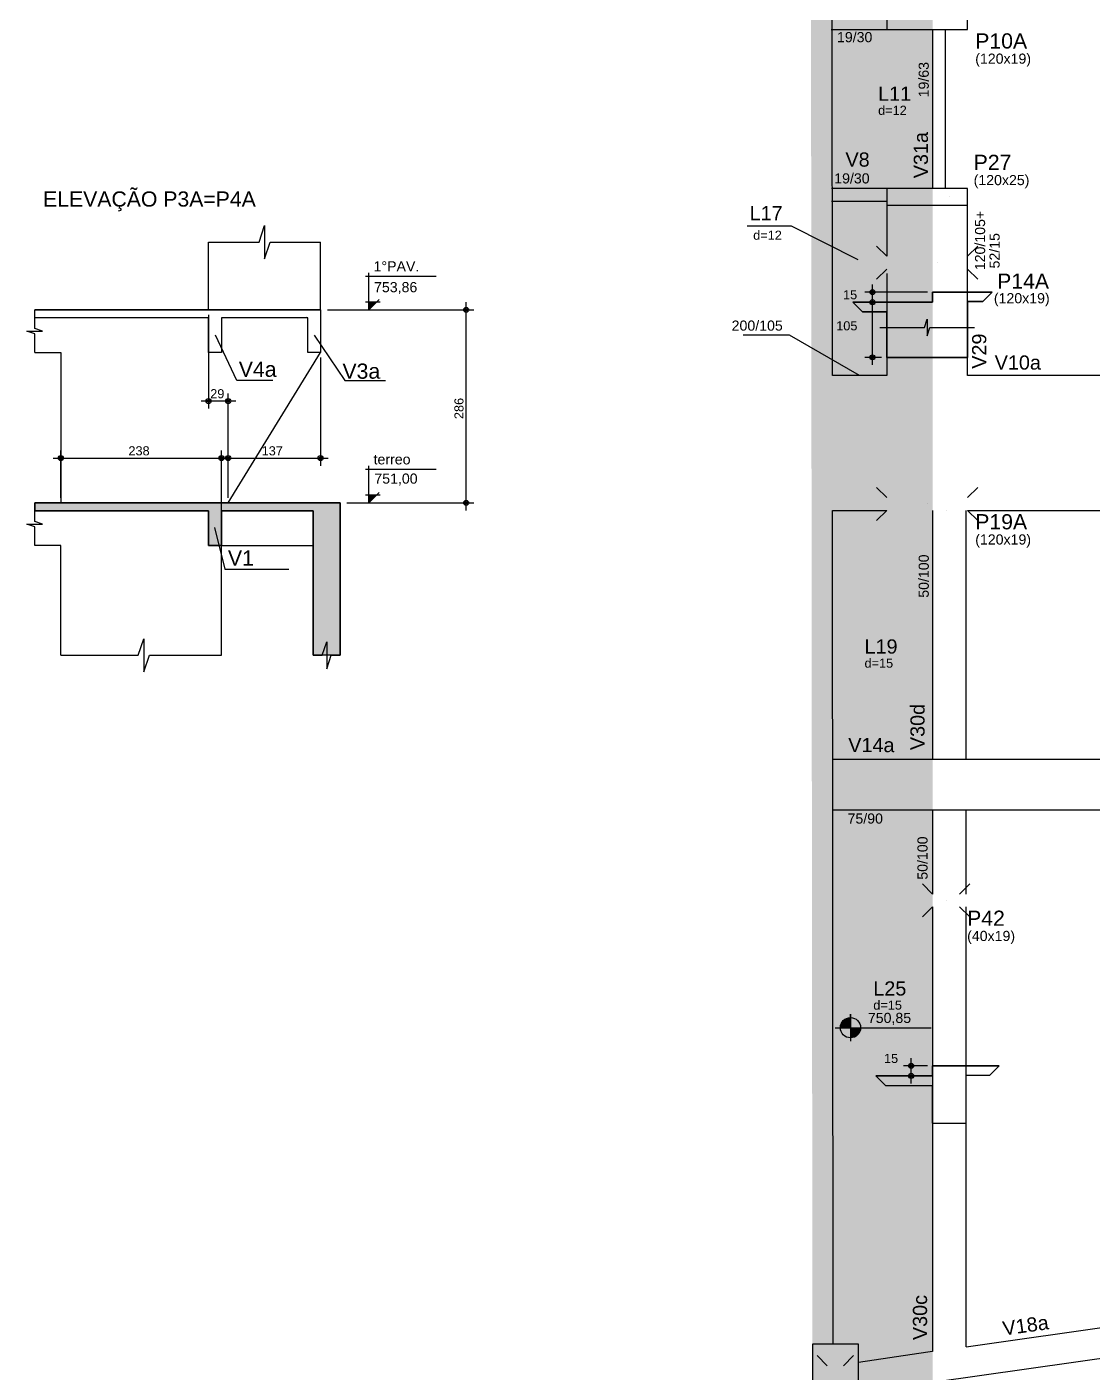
# Model space of a CAD drawing. Header units: millimetres. Extents: x 11071 to 20686, y 1651 to 7234.
# Drawn here: x 11071 to 12652, y 3959 to 5953 of the extents above; entities that cross this region are included whole.
import ezdxf

# ---------------------------------------------------------------- set-up
doc = ezdxf.new("R2010")
doc.units = ezdxf.units.MM
for name, color, linetype in [('1', 4, 'Continuous'), ('10', 13, 'Continuous'), ('11', 22, 'Continuous'), ('12', 3, 'Continuous'), ('13', 76, 'Continuous'), ('133', 176, 'Continuous'), ('18', 9, 'Continuous'), ('242', 3, 'Continuous'), ('26', 1, 'Continuous'), ('27', 10, 'Continuous'), ('3', 2, 'Continuous'), ('30', 15, 'Continuous'), ('32', 4, 'Continuous'), ('4', 1, 'Continuous'), ('6', 6, 'Continuous'), ('8', 5, 'Continuous'), ('9', 3, 'Continuous')]:
    doc.layers.add(name, color=color, linetype=linetype)
doc.styles.get("Standard").update_dxf_attribs({"font": 'arial.ttf'})

# ---------------------------------------------------------------- blocks, each defined once
blk = doc.blocks.new('LINCOR', base_point=(3.340557, 0.831553))
blk.add_lwpolyline([(3.340557, 0.831553), (3.673891, 0.831553), (3.840557, 1.331553), (3.840557, 0.331553), (4.007224, 0.831553), (4.340557, 0.831553)])

msp = doc.modelspace()

# ---------------------------------------------------------------- linework, layer by layer
for p, q in [((11578.19, 5534.24), (11578.19, 5589.24)), ((11573.19, 5584.24), (11678.3, 5584.24)), ((11573.19, 5546.24), (11595.19, 5546.24)), ((11578.19, 5534.24), (11593.62, 5549.68)), ((11516.84, 5534.24), (11578.19, 5534.24)), ((11573.19, 5298.24), (11678.3, 5298.24)), ((11578.19, 5248.24), (11578.19, 5303.24)), ((11545.92, 5248.24), (11578.19, 5248.24)), ((11573.19, 5260.24), (11595.19, 5260.24)), ((11578.19, 5248.24), (11593.62, 5263.68)), ((12292.18, 4485.48), (12292.18, 4490.48)), ((12292.18, 4490.48), (12292.18, 4450.48)), ((12269.68, 4470.48), (12411.59, 4470.48))]:
    msp.add_line(p, q)
for points in [[(11340.84, 5634.41), (11415.63, 5634.41), (11423.84, 5659.04), (11423.84, 5609.77), (11432.05, 5634.41), (11506.84, 5634.41)], [(11082.99, 5471.24), (11082.99, 5498.91), (11071.49, 5502.74), (11094.49, 5502.74), (11082.99, 5506.57), (11082.99, 5534.24)], [(12335.9, 5508.04), (12401.8, 5508.04), (12405.9, 5520.33), (12405.9, 5495.75), (12410, 5508.04), (12475.9, 5508.04)], [(11082.99, 5185.24), (11082.99, 5212.91), (11071.49, 5216.74), (11094.49, 5216.74), (11082.99, 5220.57), (11082.99, 5248.24)], [(11121.84, 5022.31), (11236.63, 5022.31), (11244.84, 5046.95), (11244.84, 4997.68), (11253.05, 5022.31), (11359.84, 5022.31)]]:
    msp.add_lwpolyline(points)
msp.add_circle((12292.18, 4470.48), 15)
at = {"layer": '1'}
for p, q in [((12265.67, 5437.09), (12263.91, 6669.22)), ((11340.84, 5534.24), (11340.84, 5634.41)), ((11506.84, 5534.24), (11506.84, 5634.41)), ((11082.99, 5471.24), (11121.84, 5471.24)), ((11121.84, 5471.24), (11121.84, 5248.24)), ((11369.84, 5248.24), (11506.84, 5471.24)), ((12345.9, 5437.09), (12265.67, 5437.09)), ((12266.41, 4001.59), (12265.7, 5237.09)), ((12265.7, 5237.09), (12345.9, 5237.09)), ((11121.84, 5185.24), (11082.99, 5185.24)), ((11121.84, 5022.31), (11121.84, 5185.24)), ((11359.84, 5022.31), (11359.84, 5185.24)), ((11359.84, 5185.24), (11495.92, 5185.24)), ((12463.9, 3997.75), (12463.9, 4649.59)), ((12463.9, 3997.75), (12825.4, 4048.98)), ((12413.9, 3945.22), (12825.4, 4003.53))]:
    msp.add_line(p, q, dxfattribs=at)
for points in [[(12263.74, 5949.59), (12345.9, 5949.59)], [(12413.9, 5949.59), (12413.9, 5714.09)], [(12432.9, 5714.09), (12432.9, 5949.59)], [(12345.9, 5714.09), (12264.1, 5714.09)], [(12264.12, 5695.09), (12345.9, 5695.09)], [(12345.9, 5689.09), (12345.9, 5613.59)], [(12465.9, 5597.59), (12465.9, 5689.09)], [(12345.9, 5588.09), (12345.9, 5437.09)], [(12465.9, 5437.09), (12465.9, 5597.59)], [(12979.9, 5437.09), (12465.9, 5437.09)], [(12413.9, 5237.09), (12413.9, 4868.09)], [(12433.9, 5237.09), (12433.9, 5237.09)], [(12463.9, 4868.09), (12463.9, 5237.09)], [(12465.9, 5237.09), (12955.9, 5237.09)], [(12413.9, 4868.09), (12265.91, 4868.09)], [(12981.4, 4868.09), (12413.9, 4868.09)], [(12265.96, 4793.09), (12413.9, 4793.09)], [(12413.9, 4793.09), (12981.4, 4793.09)], [(12413.9, 4793.09), (12413.9, 4668.59)], [(12463.9, 4668.59), (12463.9, 4793.09)], [(12413.9, 4649.59), (12413.9, 3990.67)], [(12407.07, 3989.7), (12303.9, 3974.37)], [(12413.9, 3990.67), (12407.07, 3989.7)]]:
    msp.add_lwpolyline(points, dxfattribs=at)
at = {"layer": '133'}
for points in [[(12267.4, 2589.81), (12413.9, 6700.17), (12232.94, 6700.17)], [(12267.4, 2589.81), (12232.94, 6700.17), (12237.34, 2577.4)], [(12267.4, 2589.81), (12413.9, 2541.51), (12413.9, 6700.17)]]:
    msp.add_solid(points, dxfattribs=at)
at = {"layer": '18'}
for p, q in [((12413.9, 5545.43), (12413.9, 5560.43)), ((12413.9, 5560.43), (12502.21, 5560.43)), ((12488.21, 5546.43), (12465.9, 5546.43)), ((12465.9, 5546.43), (12465.9, 5463.85)), ((11506.84, 5534.24), (11082.99, 5534.24)), ((12295.91, 5545.43), (12413.9, 5545.43)), ((12345.9, 5531.43), (12309.91, 5531.43)), ((12345.9, 5463.85), (12345.9, 5531.43)), ((12465.9, 5463.85), (12345.9, 5463.85)), ((12413.9, 4398.94), (12413.9, 4413.94)), ((12413.9, 4413.94), (12512.71, 4413.94)), ((12329.91, 4398.94), (12413.9, 4398.94)), ((12463.9, 4399.94), (12498.71, 4399.94)), ((12463.9, 4328.94), (12463.9, 4399.94)), ((12343.91, 4384.94), (12413.9, 4384.94)), ((12413.9, 4328.94), (12413.9, 4384.94)), ((12413.9, 4328.94), (12463.9, 4328.94))]:
    msp.add_line(p, q, dxfattribs=at)
for points in [[(11506.84, 5534.24), (11506.84, 5471.24), (11487.84, 5471.24), (11487.84, 5522.24), (11359.84, 5522.24), (11359.84, 5471.24), (11340.84, 5471.24), (11340.84, 5522.24), (11082.99, 5522.24)], [(11082.99, 5248.24), (11535.92, 5248.24), (11535.92, 5022.31)], [(11359.84, 5236.24), (11359.84, 5185.24), (11340.84, 5185.24), (11340.84, 5236.24), (11082.99, 5236.24)], [(11495.92, 5022.31), (11495.92, 5236.24), (11359.84, 5236.24)]]:
    msp.add_lwpolyline(points, dxfattribs=at)
at = {"layer": '242'}
for p, q in [((12439.4, 5701.59), (12439.4, 5701.59)), ((12421.4, 5604.09), (12421.4, 5604.09)), ((11485.84, 5524.74), (11485.84, 5524.74)), ((12405.9, 5246.59), (12405.9, 5246.59)), ((12433.9, 4659.09), (12433.9, 4659.09))]:
    msp.add_line(p, q, dxfattribs=at)
at = {"layer": '26'}
for p, q in [((12204.91, 5658.42), (12139.14, 5658.42)), ((12303.57, 5608.18), (12204.91, 5658.42)), ((11382.8, 5429.66), (11350.84, 5496.74)), ((11497.34, 5496.74), (11542.94, 5429.66)), ((12201.84, 5496.85), (12133.21, 5496.85)), ((12305.79, 5437.09), (12201.84, 5496.85)), ((11435.79, 5429.66), (11382.8, 5429.66)), ((11542.94, 5429.66), (11602.85, 5429.66)), ((11349.56, 5211.92), (11364.84, 5150.09)), ((11364.84, 5149.95), (11459.73, 5149.95))]:
    msp.add_line(p, q, dxfattribs=at)
at = {"layer": '26', "color": 3, "linetype": 'Continuous'}
for p, q in [((12324.9, 5534.18), (12324.9, 5571.68)), ((11722.63, 5236.99), (11722.63, 5545.49)), ((12406.4, 5560.43), (12313.65, 5560.43)), ((12324.9, 5452.6), (12324.9, 5556.68)), ((12413.9, 5560.43), (12413.9, 5560.43)), ((11340.84, 5534.24), (11340.84, 5534.24)), ((11340.84, 5526.74), (11340.84, 5387.89)), ((11516.84, 5534.24), (11516.84, 5534.24)), ((11524.34, 5534.24), (11733.88, 5534.24)), ((12406.4, 5545.43), (12313.65, 5545.43)), ((12338.4, 5545.43), (12313.65, 5545.43)), ((12345.9, 5545.43), (12345.9, 5545.43)), ((12413.9, 5545.43), (12413.9, 5545.43)), ((11506.84, 5471.24), (11506.84, 5471.24)), ((11506.84, 5463.74), (11506.84, 5303.27)), ((12338.4, 5463.85), (12313.65, 5463.85)), ((12345.9, 5463.85), (12345.9, 5463.85)), ((11369.84, 5255.74), (11369.84, 5410.39)), ((11381.09, 5399.14), (11329.59, 5399.14)), ((11110.59, 5314.52), (11371.09, 5314.52)), ((11121.84, 5255.74), (11121.84, 5325.77)), ((11358.59, 5314.52), (11518.09, 5314.52)), ((11359.84, 5192.74), (11359.84, 5325.77)), ((11369.84, 5255.74), (11369.84, 5325.77)), ((11121.84, 5248.24), (11121.84, 5248.24)), ((11369.84, 5248.24), (11369.84, 5248.24)), ((11369.84, 5248.24), (11369.84, 5248.24)), ((11545.92, 5248.24), (11545.92, 5248.24)), ((11553.42, 5248.24), (11733.88, 5248.24)), ((11359.84, 5185.24), (11359.84, 5185.24)), ((12406.4, 4413.94), (12370.84, 4413.94)), ((12382.09, 4387.69), (12382.09, 4425.19)), ((12413.9, 4413.94), (12413.9, 4413.94)), ((12406.4, 4398.94), (12370.84, 4398.94)), ((12413.9, 4398.94), (12413.9, 4398.94))]:
    msp.add_line(p, q, dxfattribs=at)
for centre, radius in [((12324.9, 5560.43), 3.75), ((12324.9, 5545.43), 3.75), ((12324.9, 5545.43), 3.75), ((12324.9, 5560.43), 1.87), ((12324.9, 5545.43), 1.87), ((12324.9, 5545.43), 1.87), ((11722.63, 5534.24), 3.75), ((11722.63, 5534.24), 1.87), ((12324.9, 5463.85), 3.75), ((12324.9, 5463.85), 1.87), ((11340.84, 5399.14), 3.75), ((11340.84, 5399.14), 1.87), ((11369.84, 5399.14), 3.75), ((11369.84, 5399.14), 1.87), ((11121.84, 5314.52), 3.75), ((11121.84, 5314.52), 1.87), ((11359.84, 5314.52), 3.75), ((11359.84, 5314.52), 1.87), ((11369.84, 5314.52), 3.75), ((11369.84, 5314.52), 1.87), ((11506.84, 5314.52), 3.75), ((11506.84, 5314.52), 1.87), ((11722.63, 5248.24), 3.75), ((11722.63, 5248.24), 1.87), ((12382.09, 4413.94), 3.75), ((12382.09, 4413.94), 1.87), ((12382.09, 4398.94), 3.75), ((12382.09, 4398.94), 1.87)]:
    msp.add_circle(centre, radius, dxfattribs=at)
at = {"layer": '27'}
for points in [[(11578.19, 5534.24), (11590.19, 5546.24), (11578.19, 5546.24)], [(11578.19, 5534.24), (11578.19, 5546.24), (11578.19, 5534.24)], [(11578.19, 5248.24), (11590.19, 5260.24), (11578.19, 5260.24)], [(11578.19, 5248.24), (11578.19, 5260.24), (11578.19, 5248.24)], [(12292.18, 4470.48), (12277.21, 4471.41), (12277.18, 4470.48)], [(12292.18, 4470.48), (12277.18, 4470.48), (12292.18, 4470.48)], [(12292.18, 4470.48), (12277.35, 4472.71), (12277.21, 4471.5)], [(12292.18, 4470.48), (12277.21, 4471.5), (12277.21, 4471.41)], [(12292.18, 4470.48), (12277.48, 4473.45), (12277.35, 4472.71)], [(12292.18, 4470.48), (12277.7, 4474.39), (12277.48, 4473.45)], [(12292.18, 4470.48), (12278.14, 4475.75), (12277.7, 4474.39)], [(12292.18, 4470.48), (12278.75, 4477.16), (12278.14, 4475.75)], [(12292.18, 4470.48), (12279.33, 4478.21), (12278.75, 4477.16)], [(12292.18, 4470.48), (12279.97, 4479.19), (12279.33, 4478.21)], [(12292.18, 4470.48), (12281.16, 4480.65), (12279.97, 4479.19)], [(12292.18, 4470.48), (12281.98, 4481.48), (12281.16, 4480.65)], [(12292.18, 4470.48), (12282.54, 4481.97), (12281.98, 4481.48)], [(12292.18, 4470.48), (12283.22, 4482.51), (12282.54, 4481.97)], [(12292.18, 4470.48), (12283.81, 4482.93), (12283.22, 4482.51)], [(12292.18, 4470.48), (12284.59, 4483.42), (12283.81, 4482.93)], [(12292.18, 4470.48), (12285.27, 4483.79), (12284.59, 4483.42)], [(12292.18, 4470.48), (12286.17, 4484.22), (12285.27, 4483.79)], [(12292.18, 4470.48), (12286.67, 4484.43), (12286.17, 4484.22)], [(12292.18, 4470.48), (12287.76, 4484.81), (12286.67, 4484.43)], [(12292.18, 4470.48), (12289.13, 4485.17), (12287.76, 4484.81)], [(12292.18, 4470.48), (12290.32, 4485.36), (12289.13, 4485.17)], [(12292.18, 4470.48), (12292.18, 4485.48), (12290.32, 4485.36)], [(12292.18, 4470.48), (12307.18, 4470.48), (12307.06, 4468.62)], [(12292.18, 4470.48), (12307.06, 4468.62), (12306.87, 4467.43)], [(12292.18, 4470.48), (12306.87, 4467.43), (12306.51, 4466.06)], [(12292.18, 4470.48), (12306.51, 4466.06), (12306.13, 4464.96)], [(12292.18, 4470.48), (12306.13, 4464.96), (12305.92, 4464.47)], [(12292.18, 4470.48), (12305.92, 4464.47), (12305.49, 4463.57)], [(12292.18, 4470.48), (12305.49, 4463.57), (12305.12, 4462.89)], [(12292.18, 4470.48), (12305.12, 4462.89), (12304.63, 4462.11)], [(12292.18, 4470.48), (12304.63, 4462.11), (12304.21, 4461.52)], [(12292.18, 4470.48), (12304.21, 4461.52), (12303.68, 4460.84)], [(12292.18, 4470.48), (12303.68, 4460.84), (12303.18, 4460.28)], [(12292.18, 4470.48), (12303.18, 4460.28), (12302.35, 4459.46)], [(12292.18, 4470.48), (12302.35, 4459.46), (12300.89, 4458.27)], [(12292.18, 4470.48), (12300.89, 4458.27), (12299.91, 4457.62)], [(12292.18, 4470.48), (12299.91, 4457.62), (12298.86, 4457.05)], [(12292.18, 4470.48), (12298.86, 4457.05), (12297.45, 4456.44)], [(12292.18, 4470.48), (12297.45, 4456.44), (12296.09, 4456)], [(12292.18, 4470.48), (12296.09, 4456), (12295.15, 4455.78)], [(12292.18, 4470.48), (12295.15, 4455.78), (12294.41, 4455.65)], [(12292.18, 4470.48), (12294.41, 4455.65), (12293.21, 4455.51)], [(12292.18, 4470.48), (12293.21, 4455.51), (12293.11, 4455.51)], [(12292.18, 4470.48), (12293.11, 4455.51), (12292.18, 4455.48)], [(12292.18, 4470.48), (12292.18, 4455.48), (12292.18, 4470.48)]]:
    msp.add_solid(points, dxfattribs=at)
at = {"layer": '3'}
msp.add_lwpolyline([(12345.9, 5949.59), (12465.9, 5949.59), (12465.9, 5968.59), (12345.9, 5968.59), (12345.9, 5949.59)], dxfattribs=at)
at = {"layer": '30'}
for points in [[(12488.21, 5546.43), (12502.21, 5560.43), (12413.9, 5560.43), (12413.9, 5545.43), (12295.91, 5545.43), (12309.91, 5531.43), (12345.9, 5531.43), (12345.9, 5463.85), (12465.9, 5463.85), (12465.9, 5546.43), (12488.21, 5546.43), (12488.21, 5546.43)], [(11082.99, 5522.24), (11082.99, 5534.24), (11506.84, 5534.24), (11506.84, 5471.24), (11487.84, 5471.24), (11487.84, 5522.24), (11359.84, 5522.24), (11359.84, 5471.24), (11340.84, 5471.24), (11340.84, 5522.24), (11089.32, 5522.24), (11082.99, 5522.24)], [(11495.92, 5022.31), (11509.26, 5022.31), (11515.92, 5042.31), (11515.92, 5002.31), (11522.59, 5022.31), (11535.92, 5022.31), (11535.92, 5248.24), (11082.99, 5248.24), (11082.99, 5236.24), (11340.84, 5236.24), (11340.84, 5185.24), (11359.84, 5185.24), (11359.84, 5236.24), (11495.92, 5236.24), (11495.92, 5022.31), (11509.26, 5022.31), (11515.92, 5042.31), (11515.92, 5002.31), (11522.59, 5022.31), (11535.92, 5022.31), (11495.92, 5022.31)], [(12498.71, 4399.94), (12512.71, 4413.94), (12413.9, 4413.94), (12413.9, 4398.94), (12329.91, 4398.94), (12343.91, 4384.94), (12413.9, 4384.94), (12413.9, 4328.94), (12463.9, 4328.94), (12463.9, 4399.94), (12498.71, 4399.94), (12498.71, 4399.94)]]:
    msp.add_lwpolyline(points, dxfattribs=at)
for points in [[(11082.99, 5236.24), (11340.84, 5236.24), (11082.99, 5248.24)], [(11340.84, 5236.24), (11535.92, 5248.24), (11082.99, 5248.24)], [(11340.84, 5236.24), (11359.84, 5236.24), (11535.92, 5248.24)], [(11359.84, 5236.24), (11495.92, 5236.24), (11535.92, 5248.24)], [(11535.92, 5248.24), (11495.92, 5236.24), (11535.92, 5022.31)], [(11340.84, 5185.24), (11359.84, 5185.24), (11340.84, 5236.24)], [(11359.84, 5185.24), (11359.84, 5236.24), (11340.84, 5236.24)], [(11495.92, 5236.24), (11495.92, 5022.31), (11535.92, 5022.31)], [(11535.92, 5022.31), (11495.92, 5022.31), (11495.92, 5022.31)]]:
    msp.add_solid(points, dxfattribs=at)
at = {"layer": '32'}
msp.add_lwpolyline([(12235.9, 3757.59), (12303.9, 3757.59), (12303.9, 4001.59), (12235.9, 4001.59), (12235.9, 3757.59)], dxfattribs=at)
at = {"layer": '4'}
msp.add_lwpolyline([(12345.9, 5689.09), (12465.9, 5689.09), (12465.9, 5714.09), (12345.9, 5714.09), (12345.9, 5689.09)], dxfattribs=at)
at = {"layer": '6'}
for p, q in [((12345.9, 5613.59), (12330.9, 5628.59)), ((12465.9, 5613.59), (12480.9, 5628.59)), ((12345.9, 5594.59), (12330.9, 5579.59)), ((12465.9, 5594.59), (12480.9, 5579.59)), ((12345.9, 5256.09), (12330.9, 5271.09)), ((12465.9, 5256.09), (12480.9, 5271.09)), ((12345.9, 5237.09), (12330.9, 5222.09)), ((12465.9, 5237.09), (12480.9, 5222.09)), ((12413.9, 4668.59), (12398.9, 4683.59)), ((12453.9, 4668.59), (12468.9, 4683.59)), ((12413.9, 4649.59), (12398.9, 4634.59)), ((12453.9, 4649.59), (12468.9, 4634.59)), ((12257.9, 3969.59), (12242.9, 3984.59)), ((12281.9, 3969.59), (12296.9, 3984.59))]:
    msp.add_line(p, q, dxfattribs=at)

# ---------------------------------------------------------------- block references
at = {"xscale": 40, "yscale": 40}
msp.add_blockref('LINCOR', (11495.92, 5022.31), dxfattribs=at)

# ---------------------------------------------------------------- texts
at = {"layer": '10'}
for s, p in [('L11', (12333.18, 5844.08)), ('L17', (12142.68, 5666.96)), ('L19', (12313.03, 5024.88)), ('L25', (12326.03, 4518.14))]:
    msp.add_text(s, height=21, dxfattribs=at).set_placement(p)
at = {"layer": '11'}
for s, p in [('19/30', (12272.21, 5930.84)), ('19/30', (12268.15, 5721.54)), ('200/105', (12116.1, 5503.39)), ('75/90', (12287.89, 4772.95))]:
    msp.add_text(s, height=15, dxfattribs=at).set_placement(p)
for s, p in [('19/63', (12408.28, 5849.09)), ('120/105+', (12491.78, 5592.99)), ('52/15', (12513.3, 5595.57)), ('50/100', (12408.28, 5107.64)), ('50/100', (12406.46, 4689.81))]:
    msp.add_text(s, height=15, rotation=90, dxfattribs=at).set_placement(p)
at = {"layer": '12'}
for s, p in [('(120x19)', (12477.15, 5898.96)), ('(120x25)', (12474.77, 5719.02)), ('(120x19)', (12504.77, 5543.96)), ('(120x19)', (12477.15, 5186.46)), ('(40x19)', (12465.15, 4598.96))]:
    msp.add_text(s, height=15, dxfattribs=at).set_placement(p)
at = {"layer": '13'}
for s, p in [('d=12', (12333.18, 5823.19)), ('d=12', (12147.98, 5638.12)), ('d=15', (12313.03, 5003.98)), ('d=15', (12326.03, 4497.25))]:
    msp.add_text(s, height=13.5, dxfattribs=at).set_placement(p)
at = {"layer": '26'}
for s, p in [('1%%dPAV.', (11585.35, 5591.18)), ('753,86', (11586.06, 5560.37)), ('terreo', (11585.35, 5305.18)), ('751,00', (11586.5, 5276.68)), ('750,85', (12318.02, 4477.51))]:
    msp.add_text(s, height=15, dxfattribs=at).set_placement(p)
at = {"layer": '26', "color": 3, "linetype": 'Continuous'}
for s, p in [('15', (12281.17, 5549.85)), ('105', (12271.05, 5503.81)), ('29', (11343.19, 5403.19)), ('238', (11221.94, 5318.57)), ('137', (11419.44, 5318.57)), ('15', (12341.87, 4418.24))]:
    msp.add_text(s, height=13.5, dxfattribs=at).set_placement(p)
msp.add_text('286', height=13.5, rotation=90, dxfattribs=at).set_placement((11718.58, 5372.34))
at = {"layer": '8'}
for s, rotation, p in [('V31a', 90, (12407.03, 5729.22)), ('V29', 90, (12493.49, 5446.92)), ('V30d', 90, (12402.06, 4881.8)), ('V30c', 90, (12405.72, 4007.53)), ('V18a', 8.065, (12519.31, 4014.22))]:
    msp.add_text(s, height=21, rotation=rotation, dxfattribs=at).set_placement(p)
for s, height, p in [('V8', 21, (12284.78, 5746.4)), ('ELEVAÇÃO P3A=P4A', 22.5, (11095.47, 5687.2)), ('V10a', 21, (12505.97, 5445.66)), ('V4a', 22.5, (11385.56, 5434.95)), ('V3a', 22.5, (11539.23, 5432.14)), ('V1', 22.5, (11369.46, 5155.23)), ('V14a', 21, (12288.93, 4878.79))]:
    msp.add_text(s, height=height, dxfattribs=at).set_placement(p)
at = {"layer": '9'}
for s, p in [('P10A', (12477.15, 5921.46)), ('P27', (12474.77, 5741.52)), ('P14A', (12509.62, 5565.49)), ('P19A', (12477.15, 5208.96)), ('P42', (12465.15, 4621.46))]:
    msp.add_text(s, height=22.5, dxfattribs=at).set_placement(p)

doc.saveas('drawing.dxf')
